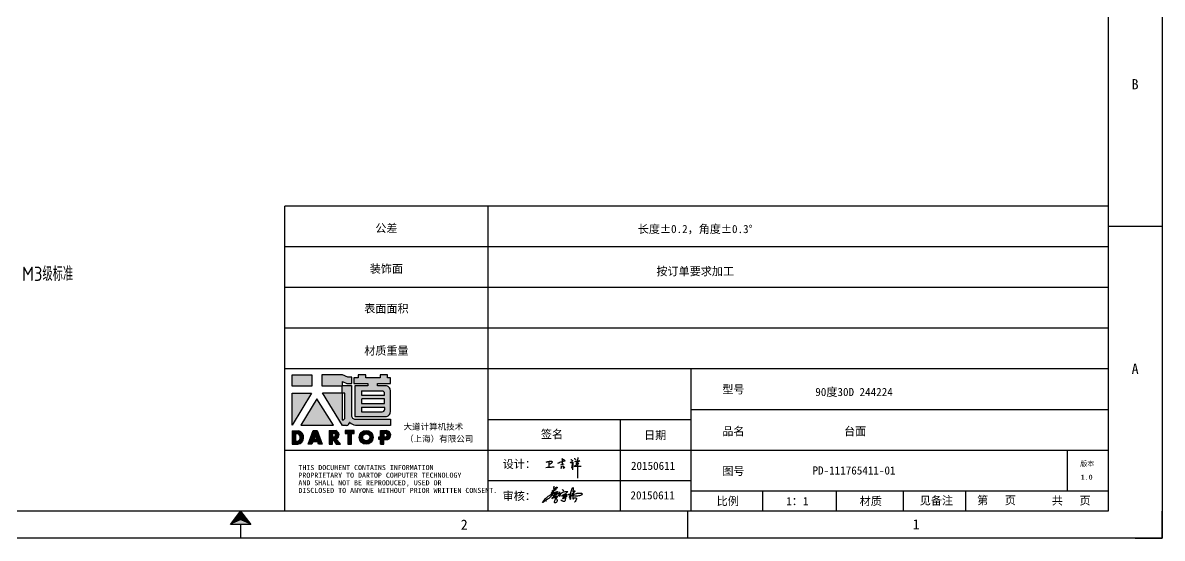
# Model space of a CAD drawing. Header units: millimetres. Extents: x -8883 to 24658, y -3888 to 19148.
# Drawn here: x -7247 to -4046, y 2 to 1450 of the extents above; entities that cross this region are included whole.
import ezdxf
from ezdxf.enums import TextEntityAlignment as Align

# ---------------------------------------------------------------- set-up
doc = ezdxf.new("R2010")
doc.units = ezdxf.units.MM
doc.header["$MEASUREMENT"] = 0
doc.linetypes.add('DOT', pattern=[0.2, 0.1, -0.1])
for name, color, linetype in [('4', 7, 'Continuous'), ('DIM', 254, 'Continuous'), ('print', 30, 'Continuous')]:
    doc.layers.add(name, color=color, linetype=linetype)
doc.styles.add('Dartop', font='')
doc.styles.add('Dartop Text Style', font='gbenor.shx', dxfattribs={"bigfont": 'gbcbig.shx'})
doc.styles.add('hzHT', font='')
doc.styles.get('Dartop').set_extended_font_data('FangSong_GB2312')
doc.styles.get('hzHT').set_extended_font_data('SimHei')

# ---------------------------------------------------------------- blocks, each defined once
blk = doc.blocks.new('*U87')
at = {"color": 254, "linetype": 'Continuous', "extrusion": (0, 0, -1)}
for points in [[(-17, 0.333), (-16.812, 0.25), (-17, 0.5)], [(-17, 0.333), (-17, 0.5), (-17.188, 0.25)], [(-17, 0.333), (-17.188, 0.25), (-16.812, 0.25)]]:
    blk.add_solid(points, dxfattribs=at)
blk = doc.blocks.new('dadao')
for p, q in [((48, 19.2), (44.9, 10.4)), ((44.9, 10.4), (51.2, 10.4)), ((51.2, 10.4), (48, 19.2))]:
    blk.add_line(p, q)
for points in [[(41.8, 121.6), (41.8, 143.7), (-0.4, 143.7), (-0.4, 121.6), (41.8, 121.6)], [(104.8, 122), (104.8, 130.3), (114.1, 126.3), (124.2, 126.3), (124.2, 139.6), (115.9, 139.6), (105.1, 143.9), (61.5, 143.9)], [(61.7, 144), (61.7, 121.3), (103.9, 121.3)], [(113.4, 38.7), (105.1, 38.7), (63, 106.5), (103.9, 106.5), (103.9, 120.9), (103.9, 121.3)], [(109.7, 53.6), (109.7, 106.2), (104.3, 106.2), (104.3, 50.4), (106.6, 50.4)], [(144.6, 94.4), (144.6, 84.8), (192, 84.8), (192, 94.1), (144.9, 94.1)], [(0, 28), (0, 0), (11.8, 0)], [(0.1, 28), (14, 28)], [(76.8, 28.2), (76.8, 0), (84.1, 0), (84.1, 11.1), (91.6, -0.1), (100.3, -0.1), (91.7, 11.1)], [(76.8, 28.2), (90.6, 28.2)], [(120.2, 45), (119.5, 45), (119.5, 44.6)], [(183.7, 0), (183.7, 9.6), (180.6, 9.6), (180.6, 14.9), (183.8, 14.9), (183.8, 28.1), (196.1, 28.1), (196.5, 28.1)], [(7.1, 21.8), (7.1, 6.1), (12, 6.1)], [(7.1, 21.8), (11.4, 21.8)], [(84, 22.7), (84, 15.3), (87.2, 15.3)], [(84, 22.7), (87.3, 22.7)], [(183.7, 0), (190.9, 0), (190.9, 9.6), (198.8, 9.6)], [(194.9, 22.3), (190.8, 22.3), (190.8, 15), (194.4, 15)]]:
    blk.add_lwpolyline(points)
blk.add_lwpolyline([(137.1, 144.2), (137.1, 137.9), (128.3, 137.9), (128.3, 126.5), (157.3, 126.5), (157.3, 121.5), (130.3, 121.5), (130.3, 57.5), (194.4, 57.5, 0.414214), (204.4, 67.5), (204.4, 111.3, 0.414214), (194.4, 121.3), (177.5, 121.3), (177.5, 126.3), (204.7, 126.3), (204.7, 137.7), (198.2, 137.7), (198.2, 143.9), (183.3, 143.9), (183.3, 138), (153, 138), (153, 144.2), (137.1, 144.2)], format="xyb", close=True)
for points in [[(104.8, 122), (123.4, 122), (123.4, 60, 0.414214), (131.4, 52), (204.8, 52), (204.8, 39.1), (131.7, 39.1)], [(144.3, 110.8), (144.3, 101.8), (192.3, 101.8), (192.3, 105.5, 0.414214), (187.3, 110.5), (144.3, 110.5)], [(144.6, 77), (144.6, 67.5), (187.6, 67.5, 0.414214), (192.6, 72.5), (192.6, 76.4), (144.6, 76.4)]]:
    blk.add_lwpolyline(points, format="xyb")
for points in [[(-0.3, 106.2), (40.4, 106.2), (-0.3, 39.7), (-0.3, 106.2)], [(51.7, 94.1), (18.4, 39.3), (86.2, 39.3)], [(43.8, 28.2), (51.8, 28.2), (62.6, -0.1), (55, -0.1), (53.2, 5), (42.9, 5), (41.1, 0), (33.6, 0)], [(110, 28.1), (110, 21.9), (116, 21.9), (116, -0.1), (123.2, -0.1), (123.2, 22), (129.2, 22), (129.2, 28.1), (110, 28.1)]]:
    blk.add_lwpolyline(points, close=True)
for radius in [14.5, 7.44]:
    blk.add_circle((154.2, 14.2), radius)
for centre, radius, start, end in [((99.2, 60.7), 12.6, 305.6399, 325.969), ((9.6, 14.2), 14.4, 278.6604, 72.3203), ((88.6, 19.4), 8.95, 290.6073, 77.2124), ((111.6, 46.7), 8.19, 282.9811, 347.6627), ((136, 61.7), 22.9, 226.7358, 259.3209), ((195.7, 18.6), 9.51, 288.8959, 85.2442), ((8.5, 13.9), 8.49, 294.2143, 69.7177), ((86.4, 19), 3.8, 282.527, 76.7196), ((193.7, 18.7), 3.8, 280.9891, 72.5513)]:
    blk.add_arc(centre, radius, start, end)
blk = doc.blocks.new('h')
for p, q in [((20773.3, -2331.8), (20775.3, -2338.7)), ((20789.1, -2340.9), (20773.5, -2331.9)), ((20775.3, -2338.7), (20775.6, -2351.2)), ((20845.7, -2343.5), (20848.4, -2353)), ((20768.1, -2360.9), (20773, -2359.1)), ((20769.5, -2366.9), (20769.8, -2370.6)), ((20769.8, -2370.6), (20770.9, -2378)), ((20770.9, -2378), (20771.5, -2370.6)), ((20772.4, -2369.3), (20774.9, -2367.8)), ((20773, -2359.1), (20784.1, -2355.2)), ((20775.6, -2351.2), (20775.5, -2357.3)), ((20782.2, -2369.2), (20780, -2377.1)), ((20780, -2377.1), (20788.3, -2371.3)), ((20780.1, -2366.4), (20780.8, -2366.4)), ((20781.9, -2367.4), (20782.2, -2369.2)), ((20848.9, -2370.3), (20847.9, -2424)), ((20848.4, -2353), (20848.9, -2370.3))]:
    blk.add_line(p, q)
for points in [[(20699.1, -2348.2, -0.029745), (20704.6, -2345.4, -0.046842), (20708.4, -2344.2, -0.00919), (20714.3, -2343, -0.018517), (20717.2, -2342.5, -0.037841), (20720.3, -2342.4, -0.039541), (20723.2, -2342.8, -0.149785), (20726, -2344.3, -0.204935), (20726.9, -2346.6, -0.074872), (20726.5, -2348.3, -0.061615), (20725.6, -2350.3, -0.034204), (20723.8, -2352.6, -0.045776), (20722.3, -2354.1, -0.054985), (20720.4, -2355.3, -0.036348), (20717.3, -2356.5, -0.067752), (20715.7, -2356.8, -0.043553), (20713.2, -2356.7)], [(20755, -2351.9, -0.024077), (20759.9, -2350.1, -0.013147), (20768.7, -2346.5, -0.00522), (20775.4, -2344.1, -0.018517), (20777.3, -2343.4, -0.008274), (20786.3, -2341, -0.039541), (20788.3, -2340.8, -0.079216), (20789.4, -2341, -0.204935)], [(20813.5, -2350.1, 0.007348), (20815.9, -2348.7, 0.008421), (20818, -2347.3, 0.009459), (20819.7, -2346.2, -0.016325), (20820.7, -2345.5, -0.173771), (20821.8, -2345.3, -0.085159), (20823.9, -2346, -0.125883), (20826, -2347.9, -0.160659), (20826.6, -2350.1, -0.010447), (20826.5, -2352.3, -0.008247), (20826.2, -2355.1, -0.002698), (20825.3, -2374, 0.001562), (20823.9, -2383.7, 0.016137)], [(20816.8, -2335, -0.053561), (20819.6, -2336.1, -0.075272), (20821.3, -2337.3, -0.005295), (20822.5, -2338.5, -0.009337), (20823.1, -2339.1, -0.026146), (20823.7, -2339.8, -0.016644), (20824.5, -2340.9)], [(20832.1, -2329.2, -0.053561), (20834.9, -2330.3, -0.075272), (20836.7, -2331.5, -0.005295), (20837.8, -2332.6, -0.009337), (20838.5, -2333.3, -0.026146), (20839, -2334, -0.016644), (20839.8, -2335.1)], [(20836, -2343.7, -0.02797), (20842.1, -2342.6, -0.048868), (20845.6, -2342.2, -0.00919), (20851.1, -2341.4, -0.018517), (20853.9, -2341.1, -0.037841), (20856.7, -2341.2, -0.039541), (20859.4, -2341.6, -0.018282), (20840.6, -2354.7, -0.000937)], [(20847.6, -2340.2, 0.021784), (20849.6, -2335.9, 0.028296), (20850.8, -2332.4, 0.008136), (20851.9, -2328.2, 0.028913), (20852.2, -2327, 0.08193), (20852.1, -2325.9, 0.075058), (20851.7, -2324.7, 0.275043)], [(20696.6, -2372.4, 0.002073), (20710.6, -2371.9, 0.016137), (20719.6, -2371.3, 0.008314), (20736.9, -2369.3)]]:
    blk.add_lwpolyline(points, format="xyb")
for points in [[(20711.3, -2343.5), (20711.3, -2343.5), (20711.5, -2355.8), (20710.7, -2368), (20710.6, -2371.9)], [(20821.5, -2350.6), (20822.4, -2359.2), (20822.2, -2364.9), (20821.7, -2369), (20821.3, -2376.3), (20823.6, -2368.5), (20827.2, -2366.3), (20829.5, -2366.3)], [(20840.6, -2354.7), (20850, -2354.7), (20855, -2354.3), (20845.9, -2361.1), (20840.5, -2364), (20833, -2367.5), (20863.2, -2367.4), (20865.9, -2367.3)]]:
    blk.add_lwpolyline(points)
for centre, radius, start, end in [((20773.7, -2371.2), 2.3, 121.9907, 163.6016), ((20787.5, -2406), 40.3, 100.6183, 108.2482), ((20780.8, -2367.6), 1.15, 9.4675, 90)]:
    blk.add_arc(centre, radius, start, end)
blk = doc.blocks.new('CAIYUQIANG')
for p, q in [((27670.4, -25028.6), (27669.5, -25034.5)), ((27646.1, -25064.4), (27648.2, -25062.5)), ((27648.2, -25062.5), (27649.9, -25061)), ((27649.9, -25061), (27651.9, -25059.4)), ((27651.9, -25059.4), (27654.7, -25057.2)), ((27654.7, -25057.2), (27656.5, -25055.9)), ((27656.5, -25055.9), (27658.3, -25054.6)), ((27659.8, -25060.4), (27656.6, -25063.3)), ((27658.3, -25054.6), (27659.6, -25053.7)), ((27659.6, -25053.7), (27662.2, -25052.1)), ((27660.6, -25059.8), (27659.8, -25060.4)), ((27663.6, -25056.9), (27660.6, -25059.8)), ((27662.2, -25052.1), (27664.9, -25050.5)), ((27662.9, -25048.8), (27669.7, -25045.8)), ((27663.2, -25048.6), (27662.9, -25048.8)), ((27663.6, -25048.1), (27663.2, -25048.6)), ((27665.3, -25046.6), (27663.6, -25048.1)), ((27666.3, -25053.5), (27663.6, -25056.9)), ((27664.9, -25050.5), (27668.5, -25048.7)), ((27667.5, -25060.4), (27664.9, -25062)), ((27664.9, -25062.9), (27667.7, -25061.6)), ((27664.9, -25062), (27664.9, -25062.9)), ((27667.4, -25044.9), (27665.3, -25046.6)), ((27675.7, -25037.4), (27665.9, -25043)), ((27665.9, -25043), (27677.3, -25038.1)), ((27668.2, -25051.4), (27666.3, -25053.5)), ((27670.6, -25042.2), (27667.4, -25044.9)), ((27670.3, -25058.4), (27667.5, -25060.4)), ((27667.7, -25061.6), (27670.5, -25060.2)), ((27670.9, -25048.6), (27668.2, -25051.4)), ((27668.5, -25048.7), (27673.6, -25046.3)), ((27668.6, -25056), (27674.9, -25053.6)), ((27672.1, -25054.2), (27668.6, -25056)), ((27669.5, -25034.5), (27670.5, -25036.5)), ((27669.7, -25045.8), (27671.3, -25045.2)), ((27672, -25057.1), (27670.3, -25058.4)), ((27670.5, -25036.5), (27674.7, -25033.4)), ((27670.5, -25060.2), (27673.3, -25059)), ((27677.3, -25038.1), (27670.6, -25042.2)), ((27671.5, -25047.3), (27670.9, -25048.6)), ((27671.2, -25051), (27679.4, -25049.8)), ((27674.1, -25050.1), (27671.2, -25051)), ((27671.3, -25045.2), (27672.1, -25045.7)), ((27672.1, -25046.2), (27671.5, -25047.3)), ((27672.5, -25060.1), (27671.9, -25060.4)), ((27671.9, -25060.4), (27674.3, -25061.5)), ((27673.8, -25055.8), (27672, -25057.1)), ((27672.1, -25045.7), (27672.1, -25046.2)), ((27675.9, -25052.3), (27672.1, -25054.2)), ((27673.8, -25059.6), (27672.5, -25060.1)), ((27673.3, -25059), (27675.5, -25058)), ((27673.6, -25046.3), (27677.4, -25044.5)), ((27676.2, -25054), (27673.8, -25055.8)), ((27675.2, -25059.1), (27673.8, -25059.6)), ((27676.5, -25048.8), (27674.1, -25050.1)), ((27674.3, -25061.5), (27677.2, -25063.7)), ((27674.7, -25033.4), (27678, -25031.9)), ((27674.9, -25053.6), (27676.8, -25053.2)), ((27677.8, -25058), (27675.2, -25059.1)), ((27675.5, -25058), (27677.9, -25056.9)), ((27679.9, -25033), (27675.7, -25037.4)), ((27678.6, -25051.7), (27675.9, -25052.3)), ((27677.2, -25053.4), (27676.2, -25054)), ((27676.4, -25063.4), (27677.5, -25061.9)), ((27679.1, -25047.4), (27676.5, -25048.8)), ((27676.8, -25053.2), (27677.2, -25053.4)), ((27677.4, -25044.5), (27680, -25043.8)), ((27677.5, -25061.9), (27679.6, -25059.6)), ((27679, -25057.7), (27677.8, -25058)), ((27677.9, -25056.9), (27680, -25056.9)), ((27678, -25031.9), (27679.7, -25031.6)), ((27683.3, -25050.5), (27678.6, -25051.7)), ((27680, -25057.5), (27679, -25057.7)), ((27680.6, -25045.9), (27679.1, -25047.4)), ((27679.4, -25049.8), (27681.5, -25049.6)), ((27679.6, -25059.6), (27680.6, -25058.4)), ((27679.7, -25031.6), (27680.1, -25032.2)), ((27680.1, -25032.2), (27679.9, -25033)), ((27680, -25043.8), (27681.2, -25043.8)), ((27680, -25056.9), (27680.5, -25057.1)), ((27680.5, -25057.1), (27680, -25057.5)), ((27681.2, -25044.7), (27680.6, -25045.9)), ((27680.6, -25058.4), (27681.3, -25057.6)), ((27681.2, -25043.8), (27681.2, -25044.7)), ((27681.3, -25057.6), (27682.9, -25055.7)), ((27681.5, -25049.6), (27682.7, -25049.7)), ((27682.7, -25049.7), (27683.3, -25050.5)), ((27682.9, -25055.7), (27683.9, -25054.7)), ((27683.9, -25054.7), (27684.6, -25054)), ((27684.6, -25054), (27685.6, -25053.1)), ((27685.6, -25053.1), (27686, -25048.7)), ((27686, -25048.7), (27686.1, -25046.8)), ((27686.1, -25046.8), (27686.2, -25045.4)), ((27686.2, -25045.4), (27686.3, -25045)), ((27686.3, -25045), (27686.6, -25045)), ((27686.6, -25045), (27686.7, -25045.1)), ((27686.7, -25045.1), (27686.9, -25049.2)), ((27686.9, -25049.2), (27686.9, -25051.7)), ((27686.9, -25051.7), (27686.9, -25054.8)), ((27686.9, -25054.8), (27686.9, -25055.8)), ((27686.9, -25055.8), (27687, -25056.5)), ((27687, -25056.5), (27687.2, -25056.9)), ((27687.2, -25056.9), (27687.5, -25056.9)), ((27687.5, -25056.9), (27687.8, -25056.5)), ((27687.8, -25056.5), (27688, -25055.9)), ((27688, -25055.9), (27688.6, -25054.6)), ((27688.6, -25054.6), (27689.1, -25053.3)), ((27689.1, -25053.3), (27689.5, -25052.1)), ((27689.5, -25052.1), (27690.2, -25050.1)), ((27690.2, -25050.1), (27690.5, -25049.4)), ((27690.5, -25049.4), (27691.2, -25048.7)), ((27691.2, -25048.7), (27693.8, -25046.9)), ((27692.5, -25055.7), (27691.9, -25055.8)), ((27691.9, -25055.8), (27691.9, -25056.2)), ((27691.9, -25056.2), (27693.4, -25056.2)), ((27693.9, -25055.2), (27692.5, -25055.7)), ((27693.4, -25056.2), (27695.2, -25055.9)), ((27693.8, -25046.9), (27694.7, -25046.4)), ((27697.3, -25053.7), (27693.9, -25055.2)), ((27694.7, -25046.4), (27695.8, -25045.9)), ((27695.5, -25062.1), (27695, -25062.5)), ((27695, -25062.5), (27695, -25062.8)), ((27695.2, -25055.9), (27696.4, -25055.5)), ((27696.5, -25061.2), (27695.5, -25062.1)), ((27695.8, -25045.9), (27698.2, -25045)), ((27696.4, -25055.5), (27698.6, -25054.5)), ((27698, -25059.9), (27696.5, -25061.2)), ((27696.6, -25063), (27698.7, -25062.4)), ((27700.1, -25052.2), (27697.3, -25053.7)), ((27700.7, -25057.4), (27698, -25059.9)), ((27698.2, -25045), (27699.9, -25044.7)), ((27698.6, -25054.5), (27700.1, -25053.8)), ((27698.7, -25062.4), (27701.9, -25060.7)), ((27699.9, -25044.7), (27702.8, -25044)), ((27703.1, -25050.1), (27700.1, -25052.2)), ((27700.1, -25053.8), (27701.4, -25053.2)), ((27703.2, -25055.4), (27700.7, -25057.4)), ((27701.4, -25053.2), (27703, -25052.5)), ((27701.9, -25060.7), (27705, -25058.6)), ((27702.8, -25044), (27704.8, -25043.7)), ((27703, -25052.5), (27704.6, -25051.8)), ((27703.4, -25059.2), (27703, -25063.9)), ((27705.3, -25048.2), (27703.1, -25050.1)), ((27705.1, -25053.8), (27703.2, -25055.4)), ((27703.5, -25058.1), (27703.4, -25059.2)), ((27703.9, -25057), (27703.5, -25058.1)), ((27704.3, -25056.3), (27703.9, -25057)), ((27704.9, -25055.3), (27704.3, -25056.3)), ((27704.6, -25051.8), (27705.9, -25051.1)), ((27704.8, -25043.7), (27707, -25043.4)), ((27705.1, -25055), (27704.9, -25055.3)), ((27705, -25058.6), (27706.4, -25057.7)), ((27706, -25052.8), (27705.1, -25053.8)), ((27706.3, -25055), (27705.1, -25055)), ((27708, -25045.9), (27705.3, -25048.2)), ((27705.9, -25051.1), (27706.4, -25051.1)), ((27706.6, -25051.6), (27706, -25052.8)), ((27706.8, -25055.3), (27706.3, -25055)), ((27706.4, -25051.1), (27706.6, -25051.6)), ((27706.4, -25057.7), (27707.4, -25057)), ((27707.5, -25055.8), (27706.8, -25055.3)), ((27707, -25043.4), (27708, -25043.4)), ((27707.4, -25057), (27707.8, -25056.8)), ((27707.8, -25056.8), (27707.5, -25055.8)), ((27708, -25043.4), (27709, -25043.5)), ((27710.1, -25044), (27708, -25045.9)), ((27709, -25043.5), (27709.7, -25043.8)), ((27709.7, -25043.8), (27710.1, -25044)), ((27710, -25054.2), (27711.2, -25052.7)), ((27711.2, -25052.7), (27712.6, -25051.4)), ((27712.6, -25051.4), (27713.4, -25050.9)), ((27713.4, -25050.9), (27714.2, -25050.8)), ((27713.7, -25060.6), (27714.5, -25059.1)), ((27714, -25059.3), (27713.7, -25060.1)), ((27713.7, -25060.1), (27713.7, -25060.6)), ((27714.3, -25058.6), (27714, -25059.3)), ((27714.2, -25050.8), (27715, -25050.8)), ((27715, -25056.9), (27714.3, -25058.6)), ((27714.5, -25059.1), (27715.1, -25058.3)), ((27715, -25050.8), (27715.4, -25050.8)), ((27715.5, -25055.4), (27715, -25056.9)), ((27715.1, -25058.3), (27715.6, -25057.9)), ((27715.4, -25050.8), (27715.6, -25051)), ((27715.9, -25053.9), (27715.5, -25055.4)), ((27715.6, -25051), (27715.8, -25051.2)), ((27715.6, -25057.9), (27716.2, -25057.8)), ((27715.8, -25051.2), (27715.9, -25051.2)), ((27715.9, -25051.2), (27716, -25051.4)), ((27716, -25053.3), (27715.9, -25053.9)), ((27716, -25051.4), (27716, -25051.4)), ((27716, -25051.4), (27716, -25051.5)), ((27716, -25051.5), (27716.1, -25051.6)), ((27716.1, -25052.4), (27716, -25053.3)), ((27716.1, -25051.6), (27716.1, -25051.8)), ((27716.1, -25051.8), (27716.1, -25052.4)), ((27716.2, -25057.8), (27716.9, -25057.9)), ((27716.6, -25063.7), (27716.8, -25062.6)), ((27716.8, -25062.6), (27717, -25060.1)), ((27716.9, -25057.9), (27717.2, -25058.1)), ((27717, -25060.1), (27717.1, -25058.6)), ((27717.1, -25058.6), (27717.2, -25057.5)), ((27717.2, -25057.5), (27717.7, -25052.4)), ((27717.2, -25058.1), (27717.6, -25058.7)), ((27717.6, -25058.7), (27717.6, -25060.8)), ((27717.6, -25060.8), (27717.6, -25062.5)), ((27717.6, -25062.5), (27717.7, -25064.3)), ((27717.7, -25050), (27718.5, -25046)), ((27717.7, -25052.4), (27717.7, -25050)), ((27718.5, -25046), (27720.2, -25040.9)), ((27719, -25056.7), (27720.6, -25055.2)), ((27719, -25056.7), (27720.6, -25055.4)), ((27720.6, -25055.4), (27719, -25056.7)), ((27719.4, -25056.1), (27719, -25056.7)), ((27720.3, -25054.8), (27719.4, -25056.1)), ((27720.2, -25040.9), (27720.7, -25039.5)), ((27721, -25053.7), (27720.3, -25054.8)), ((27720.6, -25055.2), (27721.9, -25054.1)), ((27720.7, -25039.5), (27721.2, -25038)), ((27722.6, -25051.2), (27721, -25053.7)), ((27721.2, -25038), (27721.6, -25036.6)), ((27721.6, -25036.6), (27722.4, -25034.9)), ((27721.8, -25052.4), (27722.1, -25051.2)), ((27721.9, -25054.1), (27721.8, -25052.4)), ((27721.9, -25054.1), (27723.5, -25052.8)), ((27722.2, -25054.5), (27721.9, -25054.1)), ((27722.1, -25051.2), (27722.6, -25049.3)), ((27723.2, -25055.7), (27722.2, -25054.5)), ((27722.4, -25034.9), (27723.3, -25033.3)), ((27722.6, -25049.3), (27723.4, -25048.2)), ((27723.9, -25049.1), (27722.6, -25051.2)), ((27725.1, -25056.1), (27723.2, -25055.7)), ((27723.3, -25033.3), (27723.8, -25032.7)), ((27723.4, -25048.2), (27724, -25048.2)), ((27723.5, -25052.8), (27725.7, -25051.8)), ((27723.8, -25032.7), (27724.4, -25032.7)), ((27724.9, -25047.9), (27723.9, -25049.1)), ((27724.2, -25041.9), (27724, -25042.9)), ((27724, -25042.9), (27724, -25043.8)), ((27724, -25043.8), (27724.5, -25044.5)), ((27724, -25048.2), (27725, -25049.3)), ((27724.3, -25057.3), (27724.1, -25059.8)), ((27724.1, -25059.8), (27724.2, -25062.5)), ((27724.7, -25038.7), (27724.2, -25041.9)), ((27724.2, -25062.5), (27724.5, -25063.9)), ((27724.8, -25054.3), (27724.3, -25057.3)), ((27724.3, -25057.3), (27724.3, -25057.3)), ((27724.4, -25032.7), (27724.8, -25033.4)), ((27724.5, -25044.5), (27724.9, -25044.1)), ((27726, -25051.7), (27724.6, -25052.3)), ((27724.6, -25052.3), (27724.8, -25054.3)), ((27724.9, -25037.3), (27724.7, -25038.7)), ((27724.8, -25033.4), (27725.1, -25034.5)), ((27725.1, -25035.4), (27724.9, -25037.3)), ((27724.9, -25044.1), (27726.2, -25043.2)), ((27726.1, -25047), (27724.9, -25047.9)), ((27725, -25049.3), (27726, -25051.7)), ((27725.1, -25034.5), (27725.1, -25035.4)), ((27728.6, -25056.9), (27725.1, -25056.1)), ((27725.7, -25051.8), (27728.1, -25050.8)), ((27727.7, -25045.8), (27726.1, -25047)), ((27726.1, -25063.8), (27727.2, -25062.4)), ((27726.2, -25043.2), (27727.3, -25042.5)), ((27727.2, -25062.4), (27728.7, -25061.7)), ((27727.3, -25042.5), (27728.7, -25041.6)), ((27728.8, -25044.9), (27727.7, -25045.8)), ((27728.1, -25050.8), (27730.4, -25049.9)), ((27731.5, -25056.9), (27728.6, -25056.9)), ((27728.7, -25041.6), (27729.4, -25041.6)), ((27728.7, -25061.7), (27730.6, -25061.7)), ((27729.8, -25043.2), (27728.8, -25044.9)), ((27729.4, -25041.6), (27729.8, -25042.2)), ((27729.8, -25042.2), (27729.8, -25043.2)), ((27730.4, -25049.9), (27734.3, -25049)), ((27730.6, -25061.7), (27732.5, -25061.7)), ((27734.6, -25056.9), (27731.5, -25056.9)), ((27732.5, -25061.7), (27734, -25062.9)), ((27734.3, -25049), (27736.4, -25048.5)), ((27736.4, -25056.9), (27734.6, -25056.9)), ((27736.4, -25048.5), (27738, -25048.5)), ((27737.5, -25056.9), (27736.4, -25056.9)), ((27739.9, -25056.2), (27737.5, -25056.9)), ((27738, -25048.5), (27741.4, -25048.2)), ((27742.8, -25055.5), (27739.9, -25056.2)), ((27741.4, -25048.2), (27743.3, -25048.1)), ((27745.3, -25054.8), (27742.8, -25055.5)), ((27743.3, -25048.1), (27745.9, -25048.1)), ((27747, -25053.9), (27745.3, -25054.8)), ((27745.9, -25048.1), (27747.9, -25048.3)), ((27749, -25052.8), (27747, -25053.9)), ((27747.9, -25048.3), (27749.6, -25048.7)), ((27749.8, -25051.7), (27749, -25052.8)), ((27749.6, -25048.7), (27750.5, -25049.8)), ((27750.6, -25050.8), (27749.8, -25051.7)), ((27750.5, -25049.8), (27750.6, -25050.8)), ((27639.2, -25074.1), (27639.8, -25072.4)), ((27640.1, -25074.1), (27639.2, -25074.1)), ((27639.8, -25072.4), (27641, -25070.5)), ((27641.8, -25073.4), (27640.1, -25074.1)), ((27641, -25070.5), (27642.4, -25068.7)), ((27643.4, -25072.1), (27641.8, -25073.4)), ((27642.4, -25068.7), (27644.1, -25066.6)), ((27645.7, -25070.6), (27643.4, -25072.1)), ((27644.1, -25066.6), (27646.1, -25064.4)), ((27649.4, -25068), (27645.7, -25070.6)), ((27653.3, -25065.6), (27649.4, -25068)), ((27656.6, -25063.3), (27653.3, -25065.6)), ((27672.7, -25072.4), (27673.6, -25068.9)), ((27672.7, -25073.7), (27672.7, -25072.4)), ((27672.9, -25074.4), (27672.7, -25073.7)), ((27673.5, -25075.1), (27672.9, -25074.4)), ((27674.1, -25075.4), (27673.5, -25075.1)), ((27673.6, -25068.9), (27674.3, -25066.8)), ((27675, -25075.4), (27674.1, -25075.4)), ((27674.3, -25066.8), (27675.3, -25065)), ((27676.4, -25074.9), (27675, -25075.4)), ((27675.3, -25065), (27676.4, -25063.4)), ((27677.2, -25074.4), (27676.4, -25074.9)), ((27677.2, -25063.7), (27678.8, -25065.4)), ((27678.3, -25073.5), (27677.2, -25074.4)), ((27679.1, -25072.5), (27678.3, -25073.5)), ((27678.8, -25065.4), (27679.4, -25066.6)), ((27679.8, -25071), (27679.1, -25072.5)), ((27679.4, -25066.6), (27679.9, -25067.9)), ((27680, -25070), (27679.8, -25071)), ((27679.9, -25067.9), (27680, -25069)), ((27680, -25069), (27680, -25070)), ((27691, -25067.9), (27690.7, -25067.5)), ((27691.8, -25068.5), (27691, -25067.9)), ((27692.9, -25069.4), (27691.8, -25068.5)), ((27694, -25070.3), (27692.9, -25069.4)), ((27695.5, -25070.9), (27694, -25070.3)), ((27695, -25062.8), (27695.4, -25063)), ((27695.4, -25063), (27696.6, -25063)), ((27697.1, -25071.4), (27695.5, -25070.9)), ((27699, -25071.4), (27697.1, -25071.4)), ((27700.5, -25071.4), (27699, -25071.4)), ((27701.7, -25070.7), (27700.5, -25071.4)), ((27702.4, -25068.8), (27701.7, -25070.7)), ((27702.9, -25065), (27702.4, -25068.8)), ((27703, -25063.9), (27702.9, -25065)), ((27716.6, -25064.9), (27716.6, -25063.7)), ((27717, -25065.4), (27716.6, -25064.9)), ((27718.3, -25066.4), (27717, -25065.4)), ((27717.7, -25064.3), (27717.7, -25065.5)), ((27717.7, -25065.5), (27718.3, -25066.4)), ((27724.5, -25063.9), (27726.1, -25063.8)), ((27729.9, -25073.7), (27728.8, -25073.7)), ((27730.7, -25072), (27729.9, -25073.7)), ((27732.4, -25068.5), (27730.7, -25072)), ((27733.1, -25067), (27732.4, -25068.5)), ((27734, -25064.2), (27733.1, -25067)), ((27734, -25062.9), (27734, -25064.2))]:
    blk.add_line(p, q)
blk.add_lwpolyline([(27694.2, -25038.4, -0.053561), (27695.8, -25039, -0.075272), (27696.8, -25039.7, -0.005295), (27697.5, -25040.4, -0.009337), (27697.9, -25040.8, -0.026146), (27698.2, -25041.2, -0.016644), (27698.7, -25041.9)], format="xyb")

msp = doc.modelspace()

# ---------------------------------------------------------------- hatches: boundary and pattern name
for points in [[(-6433.591, 460.648), (-6490.546, 460.648), (-6490.546, 430.892), (-6433.591, 430.892)], [(-6435.424, 410.072), (-6490.393, 410.072), (-6490.393, 320.323)], [(-6420.187, 393.785), (-6465.122, 319.725), (-6373.623, 319.725)], [(-6315.526, 304.572), (-6341.529, 304.572), (-6341.529, 296.322), (-6333.416, 296.322), (-6333.416, 266.593), (-6323.702, 266.593), (-6323.702, 296.341), (-6315.526, 296.341)]]:
    msp.add_hatch(color=0).paths.add_polyline_path(points)
h = msp.add_hatch(color=0)
h.paths.add_polyline_path([(-6348.477, 442.564), (-6335.907, 437.133), (-6322.317, 437.133), (-6322.317, 455.12), (-6333.528, 455.12), (-6348.137, 460.889), (-6406.679, 460.889), (-6406.679, 430.47), (-6349.719, 430.47), (-6349.719, 429.855), (-6349.719, 410.412), (-6404.954, 410.412), (-6348.141, 318.982), (-6336.891, 318.982, 0.27937482), (-6328.678, 326.968), (-6328.678, 327.389), (-6327.686, 327.389, 0.14314537), (-6312.198, 319.507), (-6213.476, 319.507), (-6213.476, 336.847), (-6312.618, 336.847, -0.41421356), (-6323.417, 347.646), (-6323.417, 431.431), (-6348.477, 431.431)])
h.paths.add_polyline_path([(-6349.145, 410.023), (-6341.907, 410.022), (-6341.907, 339.059, -0.08893574), (-6346.101, 334.745), (-6349.17, 334.745)], flags=16)
h = msp.add_hatch(color=0)
h.paths.add_polyline_path([(-6213.646, 452.602), (-6222.43, 452.602), (-6222.43, 460.958), (-6242.507, 460.958), (-6242.507, 453.02), (-6283.496, 453.02), (-6283.496, 461.375), (-6304.963, 461.375), (-6304.963, 452.865), (-6316.825, 452.865), (-6316.825, 437.461), (-6277.68, 437.461), (-6277.68, 430.648), (-6314.157, 430.648), (-6314.157, 344.389), (-6227.563, 344.389, 0.41421356), (-6214.065, 357.887), (-6214.065, 416.959, 0.41421356), (-6227.563, 430.458), (-6250.454, 430.458), (-6250.454, 437.143), (-6213.646, 437.143)])
h.paths.add_polyline_path([(-6237.126, 415.834, -0.41421356), (-6230.377, 409.085), (-6230.377, 404.135), (-6295.208, 404.135), (-6295.208, 415.834)], flags=16)
h.paths.add_polyline_path([(-6230.796, 393.69), (-6230.796, 381.156), (-6294.789, 381.156), (-6294.789, 393.69)], flags=16)
h.paths.add_polyline_path([(-6229.959, 369.875), (-6229.959, 364.508, -0.41421356), (-6236.708, 357.759), (-6294.789, 357.759), (-6294.789, 369.875)], flags=16)
h = msp.add_hatch(color=0)
h.paths.add_polyline_path([(-6471.131, 304.436), (-6489.989, 304.436), (-6489.989, 266.706), (-6474.107, 266.706, 0.79301591)])
h.paths.add_polyline_path([(-6473.827, 274.969), (-6480.421, 274.969), (-6480.421, 296.173), (-6474.555, 296.173, -0.67136089)], flags=16)
h = msp.add_hatch(color=0)
h.paths.add_polyline_path([(-6420.045, 304.746), (-6430.807, 304.746), (-6444.647, 266.666), (-6434.453, 266.666), (-6432.054, 273.415), (-6418.244, 273.415), (-6415.793, 266.584), (-6405.517, 266.584)])
h.paths.add_polyline_path([(-6420.883, 280.689), (-6429.439, 280.689), (-6425.239, 292.655)], flags=16)
h = msp.add_hatch(color=0)
h.paths.add_polyline_path([(-6367.734, 304.72), (-6386.281, 304.72), (-6386.281, 266.645), (-6376.48, 266.645), (-6376.48, 281.739), (-6366.406, 266.509), (-6354.562, 266.509), (-6366.156, 281.643, 0.74405494)])
h.paths.add_polyline_path([(-6376.569, 287.374), (-6376.569, 297.373), (-6372.188, 297.373, -0.79680897), (-6372.254, 287.374)], flags=16)
h = msp.add_hatch(color=0)
h.paths.add_polyline_path([(-6301.39, 285.819, 1), (-6262.293, 285.819, 1)])
h.paths.add_polyline_path([(-6271.799, 285.819, -1), (-6291.884, 285.819, -1)], flags=16)
h = msp.add_hatch(color=0)
h.paths.add_polyline_path([(-6224.793, 304.629), (-6225.354, 304.629), (-6241.888, 304.629), (-6241.888, 286.86), (-6246.275, 286.86), (-6246.275, 279.647), (-6241.959, 279.647), (-6241.959, 266.711), (-6232.307, 266.711), (-6232.307, 279.698), (-6221.701, 279.698, 0.81230381)])
h.paths.add_polyline_path([(-6232.45, 286.909), (-6232.45, 296.848), (-6226.957, 296.848, -0.77821343), (-6227.518, 286.909)], flags=16)

# ---------------------------------------------------------------- linework, layer by layer
at = {"color": 0}
for p, q in [((-4198.122, 3276.639), (-4198.122, 78.573)), ((-6511.009, 78.573), (-6511.009, 935.198)), ((-4198.122, 935.198), (-6511.009, 935.198)), ((-5939.926, 935.198), (-5939.926, 78.573)), ((-4045.833, 878.09), (-4198.122, 878.09)), ((-4198.122, 820.981), (-6511.009, 820.981)), ((-4198.122, 706.765), (-6511.009, 706.765)), ((-4198.122, 592.548), (-6511.009, 592.548)), ((-4198.122, 478.331), (-6511.009, 478.331)), ((-5368.843, 78.573), (-5368.843, 478.331)), ((-5368.843, 364.115), (-4198.122, 364.115)), ((-5939.926, 335.561), (-5368.843, 335.561)), ((-5568.722, 335.561), (-5568.722, 78.573)), ((-6511.009, 249.898), (-5939.926, 249.898)), ((-5939.926, 249.898), (-4198.122, 249.898)), ((-4312.339, 135.682), (-4312.339, 249.898)), ((-5939.926, 164.236), (-5368.843, 164.236)), ((-5368.843, 135.682), (-4198.122, 135.682)), ((-5167.921, 78.573), (-5167.921, 135.682)), ((-4960.859, 78.573), (-4960.859, 135.682)), ((-4772.62, 78.573), (-4772.62, 135.682)), ((-4597.88, 78.573), (-4597.88, 135.682)), ((-4198.122, 78.573), (-8730.925, 78.573)), ((-5378.361, 2.429), (-5378.361, 78.573)), ((-4045.833, 2.429), (-4045.833, 78.573)), ((-6634.744, 40.501), (-6634.744, 2.429)), ((-4121.978, 2.429), (-4045.833, 2.429))]:
    msp.add_line(p, q, dxfattribs=at)
at = {"color": 0, "linetype": 'DOT'}
for p, q in [((-4045.833, 3276.639), (-4045.833, 78.573)), ((-4121.978, 2.429), (-8883.214, 2.429))]:
    msp.add_line(p, q, dxfattribs=at)
at = {"color": 0}
msp.add_lwpolyline([(-6634.744, 78.573), (-6606.189, 40.501), (-6663.298, 40.501), (-6634.744, 78.573)], close=True, dxfattribs=at)
msp.add_arc((-5779.949, 118.644), 12.068, 281.076982, 291.212632)
at = {"layer": 'print'}
msp.add_lwpolyline([(-8883.214, 3352.783), (-4045.833, 3352.783), (-4045.833, 2.429), (-8883.214, 2.429)], close=True, dxfattribs=at)

# ---------------------------------------------------------------- block references
at = {"color": 0}
for name, p, xscale, yscale, zscale in [('dadao', (-6489.989, 266.706), 1.349832906196347, 1.349832906196347, 1.349832906196347), ('h', (-17899.505, 1591.04), 0.585704211006083, 0.585704211006083, 0.585704211006083)]:
    msp.add_blockref(name, p, dxfattribs=dict(at, xscale=xscale, yscale=yscale, zscale=zscale))
msp.add_blockref('CAIYUQIANG', (-33425.555, 25177.297))
at = {"color": 0, "linetype": 'Continuous', "xscale": 152.2888407109637, "yscale": 152.2888407109637, "zscale": 152.2888407109637}
msp.add_blockref('*U87', (-9223.654, 2.429), dxfattribs=at)

# ---------------------------------------------------------------- texts
at = {"color": 0}
for s, height, style, p in [('B', 28.554, 'Dartop', (-4121.978, 1277.848)), ('公差', 22.8433, 'hzHT', (-6225.219, 873.078)), ('长度%%P0.2，角度%%P0.3%%D', 22.84333, 'hzHT', (-5357.664, 871.018)), ('装饰面', 22.8433, 'hzHT', (-6225.219, 759.209)), ('按订单要求加工', 22.8433, 'hzHT', (-5357.664, 752.238)), ('表面面积', 22.8433, 'hzHT', (-6225.219, 647.529)), ('材质重量', 22.8433, 'hzHT', (-6225.219, 529.28)), ('A', 28.554, 'Dartop', (-4121.978, 478.331)), ('型号', 22.8433, 'hzHT', (-5250.327, 420.226)), ('90度30D 244224', 22.84333, 'hzHT', (-4911.575, 413.221)), ('签名', 22.8433, 'hzHT', (-5760.068, 294.589)), ('日期', 22.8433, 'hzHT', (-5470.214, 291.777)), ('品名', 22.8433, 'hzHT', (-5250.327, 302.958)), ('台面', 22.8433, 'hzHT', (-4908.382, 302.958)), ('20150611', 22.8433, 'hzHT', (-5476.077, 205.898)), ('图号', 22.8433, 'hzHT', (-5250.327, 191.302)), ('PD-111765411-01', 22.84333, 'hzHT', (-4911.575, 192.793)), ('版本', 14.2771, 'hzHT', (-4256.331, 211.996)), ('1.0', 14.2771, 'Dartop', (-4258.048, 173.84)), ('20150611', 22.8433, 'hzHT', (-5477.437, 123.011)), ('比例', 22.8433, 'hzHT', (-5266.254, 106.533)), ('1：1', 22.8433, 'hzHT', (-5070.968, 106.533)), ('材质', 22.8433, 'hzHT', (-4864.63, 106.533)), ('见备注', 22.8433, 'hzHT', (-4680.101, 108.208)), ('第   页', 22.8433, 'hzHT', (-4511.261, 108.902)), ('共   页', 22.8433, 'hzHT', (-4301.425, 108.07)), ('2', 28.554, 'Dartop', (-6006.552, 40.501)), ('1', 28.554, 'Dartop', (-4737.154, 41.407))]:
    msp.add_text(s, height=height, dxfattribs=dict(at, style=style)).set_placement(p, align=Align.MIDDLE_CENTER)
at = {"color": 0, "style": 'hzHT'}
for s, height, p in [('设计：', 22.8433, (-5898.45, 199.415)), ('THIS DOCUMENT CONTAINS INFORMATION', 14.27708, (-6472.464, 193.79)), ('AND SHALL NOT BE REPRODUCED, USED OR', 14.27708, (-6472.464, 150.959)), ('PROPRIETARY TO DARTOP COMPUTER TECHNOLOGY', 14.27708, (-6472.464, 172.375)), ('DISCLOSED TO ANYONE WITHOUT PRIOR WRITTEN CONSENT.', 14.27708, (-6472.464, 129.544)), ('审核：', 22.8433, (-5898.789, 109.462))]:
    msp.add_text(s, height=height, dxfattribs=at).set_placement(p)
at = {"layer": '4', "color": 0, "style": 'hzHT'}
for s, p in [('大道计算机技术', (-6177.175, 307.19)), ('（上海）有限公司', (-6172.864, 273.044))]:
    msp.add_text(s, height=17.1325, dxfattribs=at).set_placement(p)
at = {"layer": 'DIM', "style": 'Dartop Text Style'}
msp.add_text('1.材料：28.5mm刨花板，要求达到ASTM A208.1 M3级标准', height=40, dxfattribs=at).set_placement((-7568.455, 745.256), align=Align.MIDDLE_CENTER)

doc.saveas('drawing.dxf')
